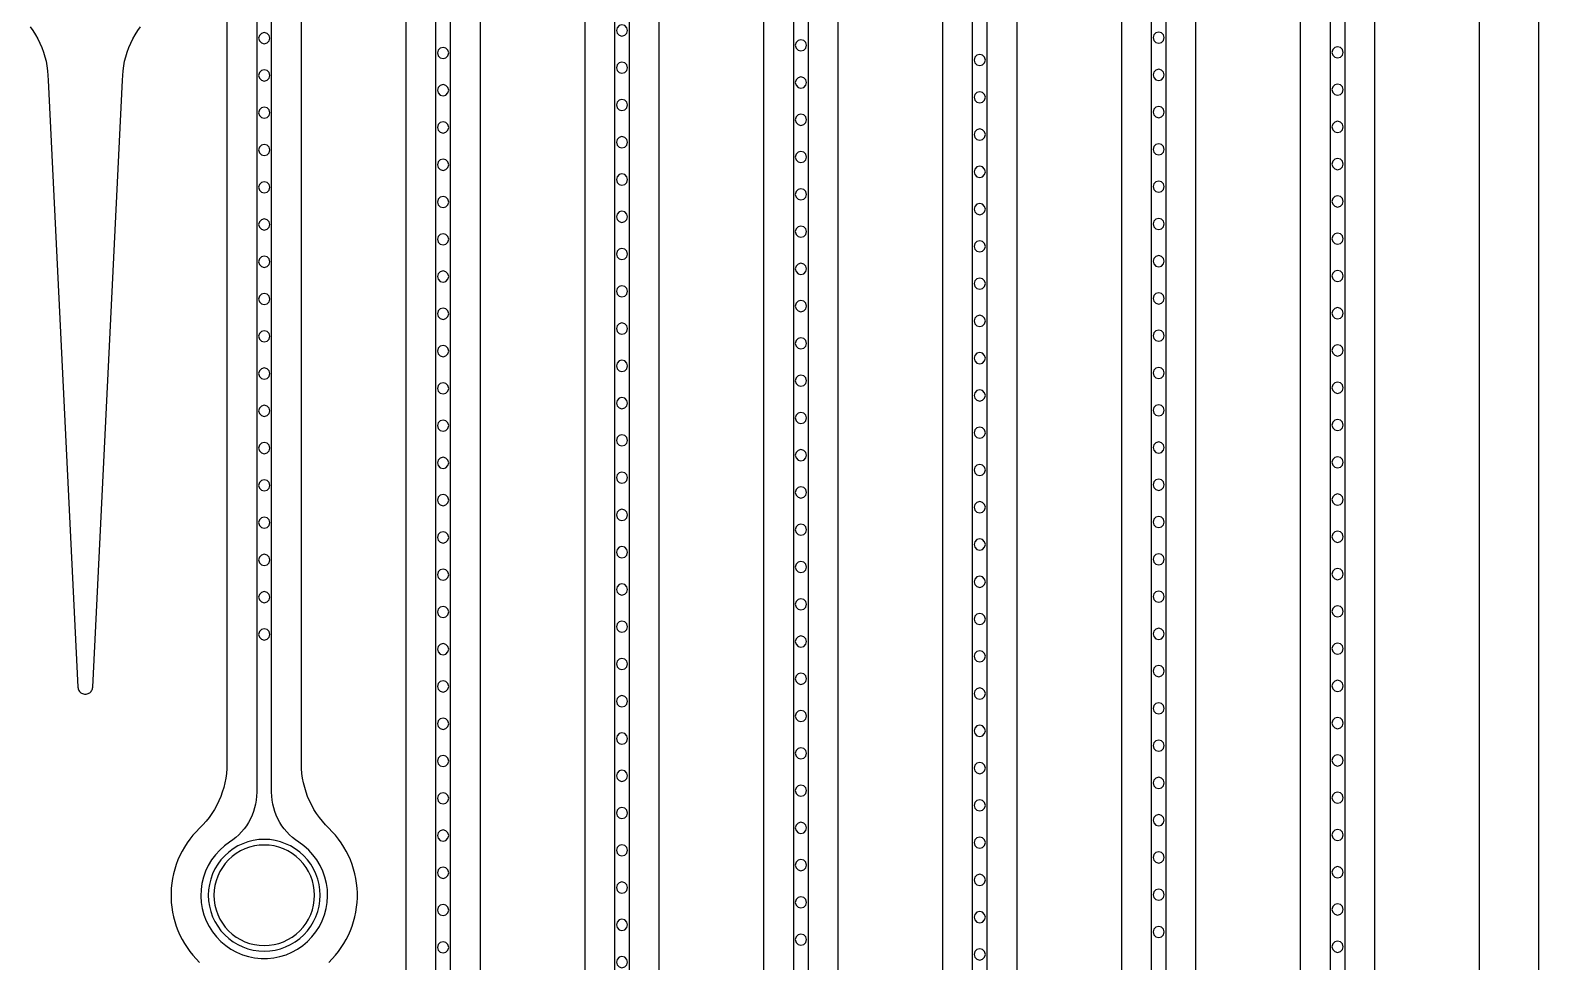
# Model space of a CAD drawing. Header units: metres. Extents: x -1805 to 1655, y -683 to 39617.
# Drawn here: x -204.4 to -2, y 753 to 878 of the extents above; entities that cross this region are included whole.
import ezdxf

# ---------------------------------------------------------------- set-up
doc = ezdxf.new("R2010")
doc.units = ezdxf.units.M
for name, color, linetype in [('Etching', 5, 'CONTINUOUS'), ('IONP', 7, 'CONTINUOUS'), ('Metal', 4, 'CONTINUOUS'), ('pad_etching', 1, 'CONTINUOUS'), ('PEDOT_SIROF', 6, 'CONTINUOUS')]:
    doc.layers.add(name, color=color, linetype=linetype)

msp = doc.modelspace()

# ---------------------------------------------------------------- linework, layer by layer
at = {"layer": 'Etching'}
for points in [[(-178, 9134.24), (-178, 779.55), (-178.02, 778.9), (-178.07, 778.26), (-178.15, 777.63), (-178.27, 776.99), (-178.43, 776.37), (-178.62, 775.75), (-178.83, 775.15), (-179.09, 774.56), (-179.37, 773.98), (-179.68, 773.42), (-180.03, 772.88), (-180.4, 772.35), (-180.8, 771.85), (-181.22, 771.36), (-181.67, 770.91), (-182.13, 770.44), (-182.56, 769.96), (-182.96, 769.45), (-183.34, 768.93), (-183.69, 768.38), (-184.01, 767.82), (-184.3, 767.24), (-184.57, 766.65), (-184.8, 766.04), (-184.99, 765.42), (-185.16, 764.8), (-185.29, 764.16), (-185.4, 763.52), (-185.46, 762.88), (-185.5, 762.23), (-185.5, 761.58), (-185.46, 760.93), (-185.4, 760.29), (-185.29, 759.65), (-185.16, 759.01), (-184.99, 758.39), (-184.8, 757.77), (-184.57, 757.16), (-184.3, 756.57), (-184.01, 755.99), (-183.69, 755.43), (-183.34, 754.88), (-182.96, 754.36), (-182.56, 753.85), (-182.13, 753.37), (-181.67, 752.9)], [(-164.33, 752.9), (-163.87, 753.37), (-163.44, 753.85), (-163.04, 754.36), (-162.66, 754.88), (-162.31, 755.43), (-161.99, 755.99), (-161.7, 756.57), (-161.43, 757.16), (-161.2, 757.77), (-161.01, 758.39), (-160.84, 759.01), (-160.71, 759.65), (-160.6, 760.29), (-160.54, 760.93), (-160.5, 761.58), (-160.5, 762.23), (-160.54, 762.88), (-160.6, 763.52), (-160.71, 764.16), (-160.84, 764.8), (-161.01, 765.42), (-161.2, 766.04), (-161.43, 766.65), (-161.7, 767.24), (-161.99, 767.82), (-162.31, 768.38), (-162.66, 768.93), (-163.04, 769.45), (-163.44, 769.96), (-163.87, 770.44), (-164.33, 770.91), (-164.78, 771.36), (-165.2, 771.85), (-165.6, 772.35), (-165.97, 772.88), (-166.32, 773.42), (-166.63, 773.98), (-166.91, 774.56), (-167.17, 775.15), (-167.38, 775.75), (-167.57, 776.37), (-167.73, 776.99), (-167.85, 777.63), (-167.93, 778.26), (-167.98, 778.9), (-168, 779.55), (-168, 9134.24)], [(-154, 9134.24), (-154, 652.56)], [(-144, 652.56), (-144, 9134.24)], [(-130, 9134.24), (-130, 525.58)], [(-120, 525.58), (-120, 9134.24)], [(-106, 9134.24), (-106, 398.59)], [(-96, 398.59), (-96, 9134.24)], [(-82, 9134.24), (-82, 271.61)], [(-72, 271.61), (-72, 9134.24)], [(-58, 9134.24), (-58, 144.63)], [(-48, 144.63), (-48, 9134.24)], [(-34, 9134.24), (-34, 17.64)], [(-24, 17.64), (-24, 9134.24)], [(-10, 4155.73), (-10, -202.71)], [(-204.4, 878.44), (-204.03, 877.92), (-203.68, 877.37), (-203.37, 876.81), (-203.09, 876.24), (-202.83, 875.64), (-202.62, 875.04), (-202.43, 874.42), (-202.27, 873.8), (-202.15, 873.17), (-202.07, 872.53), (-202.02, 871.89), (-202, 871.25), (-198, 789.84), (-197.98, 789.71), (-197.95, 789.59), (-197.91, 789.47), (-197.85, 789.36), (-197.78, 789.26), (-197.69, 789.16), (-197.59, 789.08), (-197.49, 789.01), (-197.37, 788.96), (-197.25, 788.92), (-197.13, 788.9), (-197, 788.89), (-196.87, 788.9), (-196.75, 788.92), (-196.63, 788.96), (-196.51, 789.01), (-196.41, 789.08), (-196.31, 789.16), (-196.22, 789.26), (-196.15, 789.36), (-196.09, 789.47), (-196.05, 789.59), (-196.02, 789.71), (-196, 789.84), (-192, 871.25), (-191.98, 871.89), (-191.93, 872.53), (-191.85, 873.17), (-191.73, 873.8), (-191.57, 874.42), (-191.38, 875.04), (-191.17, 875.64), (-190.91, 876.24), (-190.63, 876.81), (-190.32, 877.37), (-189.97, 877.92), (-189.6, 878.44)]]:
    msp.add_lwpolyline(points, dxfattribs=at)
at = {"layer": 'IONP'}
for points in [[(-124.25, 877.94), (-124.35, 878.31), (-124.62, 878.59), (-125, 878.69), (-125.38, 878.59), (-125.65, 878.31), (-125.75, 877.94), (-125.65, 877.56), (-125.38, 877.29), (-125, 877.19), (-124.62, 877.29), (-124.35, 877.56), (-124.25, 877.94)], [(-172.25, 876.9), (-172.35, 877.28), (-172.62, 877.55), (-173, 877.65), (-173.38, 877.55), (-173.65, 877.28), (-173.75, 876.9), (-173.65, 876.53), (-173.38, 876.26), (-173, 876.15), (-172.62, 876.26), (-172.35, 876.53), (-172.25, 876.9)], [(-100.25, 875.95), (-100.35, 876.33), (-100.62, 876.6), (-101, 876.7), (-101.38, 876.6), (-101.65, 876.33), (-101.75, 875.95), (-101.65, 875.58), (-101.38, 875.3), (-101, 875.2), (-100.62, 875.3), (-100.35, 875.58), (-100.25, 875.95)], [(-52.25, 876.98), (-52.35, 877.36), (-52.62, 877.63), (-53, 877.73), (-53.38, 877.63), (-53.65, 877.36), (-53.75, 876.98), (-53.65, 876.61), (-53.38, 876.33), (-53, 876.23), (-52.62, 876.33), (-52.35, 876.61), (-52.25, 876.98)], [(-148.25, 874.92), (-148.35, 875.3), (-148.62, 875.57), (-149, 875.67), (-149.38, 875.57), (-149.65, 875.3), (-149.75, 874.92), (-149.65, 874.55), (-149.38, 874.27), (-149, 874.17), (-148.62, 874.27), (-148.35, 874.55), (-148.25, 874.92)], [(-76.25, 873.97), (-76.35, 874.34), (-76.62, 874.62), (-77, 874.72), (-77.38, 874.62), (-77.65, 874.34), (-77.75, 873.97), (-77.65, 873.59), (-77.38, 873.32), (-77, 873.22), (-76.62, 873.32), (-76.35, 873.59), (-76.25, 873.97)], [(-28.25, 875), (-28.35, 875.38), (-28.62, 875.65), (-29, 875.75), (-29.38, 875.65), (-29.65, 875.38), (-29.75, 875), (-29.65, 874.62), (-29.38, 874.35), (-29, 874.25), (-28.62, 874.35), (-28.35, 874.62), (-28.25, 875)], [(-172.25, 871.9), (-172.35, 872.28), (-172.62, 872.55), (-173, 872.65), (-173.38, 872.55), (-173.65, 872.28), (-173.75, 871.9), (-173.65, 871.53), (-173.38, 871.26), (-173, 871.15), (-172.62, 871.26), (-172.35, 871.53), (-172.25, 871.9)], [(-124.25, 872.94), (-124.35, 873.31), (-124.62, 873.59), (-125, 873.69), (-125.38, 873.59), (-125.65, 873.31), (-125.75, 872.94), (-125.65, 872.56), (-125.38, 872.29), (-125, 872.19), (-124.62, 872.29), (-124.35, 872.56), (-124.25, 872.94)], [(-52.25, 871.98), (-52.35, 872.36), (-52.62, 872.63), (-53, 872.73), (-53.38, 872.63), (-53.65, 872.36), (-53.75, 871.98), (-53.65, 871.61), (-53.38, 871.33), (-53, 871.23), (-52.62, 871.33), (-52.35, 871.61), (-52.25, 871.98)], [(-148.25, 869.92), (-148.35, 870.3), (-148.62, 870.57), (-149, 870.67), (-149.38, 870.57), (-149.65, 870.3), (-149.75, 869.92), (-149.65, 869.55), (-149.38, 869.27), (-149, 869.17), (-148.62, 869.27), (-148.35, 869.55), (-148.25, 869.92)], [(-100.25, 870.95), (-100.35, 871.33), (-100.62, 871.6), (-101, 871.7), (-101.38, 871.6), (-101.65, 871.33), (-101.75, 870.95), (-101.65, 870.58), (-101.38, 870.3), (-101, 870.2), (-100.62, 870.3), (-100.35, 870.58), (-100.25, 870.95)], [(-28.25, 870), (-28.35, 870.38), (-28.62, 870.65), (-29, 870.75), (-29.38, 870.65), (-29.65, 870.38), (-29.75, 870), (-29.65, 869.62), (-29.38, 869.35), (-29, 869.25), (-28.62, 869.35), (-28.35, 869.62), (-28.25, 870)], [(-124.25, 867.94), (-124.35, 868.31), (-124.62, 868.59), (-125, 868.69), (-125.38, 868.59), (-125.65, 868.31), (-125.75, 867.94), (-125.65, 867.56), (-125.38, 867.29), (-125, 867.19), (-124.62, 867.29), (-124.35, 867.56), (-124.25, 867.94)], [(-76.25, 868.97), (-76.35, 869.34), (-76.62, 869.62), (-77, 869.72), (-77.38, 869.62), (-77.65, 869.34), (-77.75, 868.97), (-77.65, 868.59), (-77.38, 868.32), (-77, 868.22), (-76.62, 868.32), (-76.35, 868.59), (-76.25, 868.97)], [(-172.25, 866.9), (-172.35, 867.28), (-172.62, 867.55), (-173, 867.65), (-173.38, 867.55), (-173.65, 867.28), (-173.75, 866.9), (-173.65, 866.53), (-173.38, 866.26), (-173, 866.15), (-172.62, 866.26), (-172.35, 866.53), (-172.25, 866.9)], [(-100.25, 865.95), (-100.35, 866.33), (-100.62, 866.6), (-101, 866.7), (-101.38, 866.6), (-101.65, 866.33), (-101.75, 865.95), (-101.65, 865.58), (-101.38, 865.3), (-101, 865.2), (-100.62, 865.3), (-100.35, 865.58), (-100.25, 865.95)], [(-52.25, 866.98), (-52.35, 867.36), (-52.62, 867.63), (-53, 867.73), (-53.38, 867.63), (-53.65, 867.36), (-53.75, 866.98), (-53.65, 866.61), (-53.38, 866.33), (-53, 866.23), (-52.62, 866.33), (-52.35, 866.61), (-52.25, 866.98)], [(-148.25, 864.92), (-148.35, 865.3), (-148.62, 865.57), (-149, 865.67), (-149.38, 865.57), (-149.65, 865.3), (-149.75, 864.92), (-149.65, 864.55), (-149.38, 864.27), (-149, 864.17), (-148.62, 864.27), (-148.35, 864.55), (-148.25, 864.92)], [(-76.25, 863.97), (-76.35, 864.34), (-76.62, 864.62), (-77, 864.72), (-77.38, 864.62), (-77.65, 864.34), (-77.75, 863.97), (-77.65, 863.59), (-77.38, 863.32), (-77, 863.22), (-76.62, 863.32), (-76.35, 863.59), (-76.25, 863.97)], [(-28.25, 865), (-28.35, 865.38), (-28.62, 865.65), (-29, 865.75), (-29.38, 865.65), (-29.65, 865.38), (-29.75, 865), (-29.65, 864.62), (-29.38, 864.35), (-29, 864.25), (-28.62, 864.35), (-28.35, 864.62), (-28.25, 865)], [(-172.25, 861.9), (-172.35, 862.28), (-172.62, 862.55), (-173, 862.65), (-173.38, 862.55), (-173.65, 862.28), (-173.75, 861.9), (-173.65, 861.53), (-173.38, 861.26), (-173, 861.15), (-172.62, 861.26), (-172.35, 861.53), (-172.25, 861.9)], [(-124.25, 862.94), (-124.35, 863.31), (-124.62, 863.59), (-125, 863.69), (-125.38, 863.59), (-125.65, 863.31), (-125.75, 862.94), (-125.65, 862.56), (-125.38, 862.29), (-125, 862.19), (-124.62, 862.29), (-124.35, 862.56), (-124.25, 862.94)], [(-52.25, 861.98), (-52.35, 862.36), (-52.62, 862.63), (-53, 862.73), (-53.38, 862.63), (-53.65, 862.36), (-53.75, 861.98), (-53.65, 861.61), (-53.38, 861.33), (-53, 861.23), (-52.62, 861.33), (-52.35, 861.61), (-52.25, 861.98)], [(-148.25, 859.92), (-148.35, 860.3), (-148.62, 860.57), (-149, 860.67), (-149.38, 860.57), (-149.65, 860.3), (-149.75, 859.92), (-149.65, 859.55), (-149.38, 859.27), (-149, 859.17), (-148.62, 859.27), (-148.35, 859.55), (-148.25, 859.92)], [(-100.25, 860.95), (-100.35, 861.33), (-100.62, 861.6), (-101, 861.7), (-101.38, 861.6), (-101.65, 861.33), (-101.75, 860.95), (-101.65, 860.58), (-101.38, 860.3), (-101, 860.2), (-100.62, 860.3), (-100.35, 860.58), (-100.25, 860.95)], [(-28.25, 860), (-28.35, 860.38), (-28.62, 860.65), (-29, 860.75), (-29.38, 860.65), (-29.65, 860.38), (-29.75, 860), (-29.65, 859.62), (-29.38, 859.35), (-29, 859.25), (-28.62, 859.35), (-28.35, 859.62), (-28.25, 860)], [(-124.25, 857.94), (-124.35, 858.31), (-124.62, 858.59), (-125, 858.69), (-125.38, 858.59), (-125.65, 858.31), (-125.75, 857.94), (-125.65, 857.56), (-125.38, 857.29), (-125, 857.19), (-124.62, 857.29), (-124.35, 857.56), (-124.25, 857.94)], [(-76.25, 858.97), (-76.35, 859.34), (-76.62, 859.62), (-77, 859.72), (-77.38, 859.62), (-77.65, 859.34), (-77.75, 858.97), (-77.65, 858.59), (-77.38, 858.32), (-77, 858.22), (-76.62, 858.32), (-76.35, 858.59), (-76.25, 858.97)], [(-172.25, 856.9), (-172.35, 857.28), (-172.62, 857.55), (-173, 857.65), (-173.38, 857.55), (-173.65, 857.28), (-173.75, 856.9), (-173.65, 856.53), (-173.38, 856.26), (-173, 856.15), (-172.62, 856.26), (-172.35, 856.53), (-172.25, 856.9)], [(-100.25, 855.95), (-100.35, 856.33), (-100.62, 856.6), (-101, 856.7), (-101.38, 856.6), (-101.65, 856.33), (-101.75, 855.95), (-101.65, 855.58), (-101.38, 855.3), (-101, 855.2), (-100.62, 855.3), (-100.35, 855.58), (-100.25, 855.95)], [(-52.25, 856.98), (-52.35, 857.36), (-52.62, 857.63), (-53, 857.73), (-53.38, 857.63), (-53.65, 857.36), (-53.75, 856.98), (-53.65, 856.61), (-53.38, 856.33), (-53, 856.23), (-52.62, 856.33), (-52.35, 856.61), (-52.25, 856.98)], [(-148.25, 854.92), (-148.35, 855.3), (-148.62, 855.57), (-149, 855.67), (-149.38, 855.57), (-149.65, 855.3), (-149.75, 854.92), (-149.65, 854.55), (-149.38, 854.27), (-149, 854.17), (-148.62, 854.27), (-148.35, 854.55), (-148.25, 854.92)], [(-76.25, 853.97), (-76.35, 854.34), (-76.62, 854.62), (-77, 854.72), (-77.38, 854.62), (-77.65, 854.34), (-77.75, 853.97), (-77.65, 853.59), (-77.38, 853.32), (-77, 853.22), (-76.62, 853.32), (-76.35, 853.59), (-76.25, 853.97)], [(-28.25, 855), (-28.35, 855.38), (-28.62, 855.65), (-29, 855.75), (-29.38, 855.65), (-29.65, 855.38), (-29.75, 855), (-29.65, 854.62), (-29.38, 854.35), (-29, 854.25), (-28.62, 854.35), (-28.35, 854.62), (-28.25, 855)], [(-172.25, 851.9), (-172.35, 852.28), (-172.62, 852.55), (-173, 852.65), (-173.38, 852.55), (-173.65, 852.28), (-173.75, 851.9), (-173.65, 851.53), (-173.38, 851.26), (-173, 851.15), (-172.62, 851.26), (-172.35, 851.53), (-172.25, 851.9)], [(-124.25, 852.94), (-124.35, 853.31), (-124.62, 853.59), (-125, 853.69), (-125.38, 853.59), (-125.65, 853.31), (-125.75, 852.94), (-125.65, 852.56), (-125.38, 852.29), (-125, 852.19), (-124.62, 852.29), (-124.35, 852.56), (-124.25, 852.94)], [(-52.25, 851.98), (-52.35, 852.36), (-52.62, 852.63), (-53, 852.73), (-53.38, 852.63), (-53.65, 852.36), (-53.75, 851.98), (-53.65, 851.61), (-53.38, 851.33), (-53, 851.23), (-52.62, 851.33), (-52.35, 851.61), (-52.25, 851.98)], [(-148.25, 849.92), (-148.35, 850.3), (-148.62, 850.57), (-149, 850.67), (-149.38, 850.57), (-149.65, 850.3), (-149.75, 849.92), (-149.65, 849.55), (-149.38, 849.27), (-149, 849.17), (-148.62, 849.27), (-148.35, 849.55), (-148.25, 849.92)], [(-100.25, 850.95), (-100.35, 851.33), (-100.62, 851.6), (-101, 851.7), (-101.38, 851.6), (-101.65, 851.33), (-101.75, 850.95), (-101.65, 850.58), (-101.38, 850.3), (-101, 850.2), (-100.62, 850.3), (-100.35, 850.58), (-100.25, 850.95)], [(-28.25, 850), (-28.35, 850.38), (-28.62, 850.65), (-29, 850.75), (-29.38, 850.65), (-29.65, 850.38), (-29.75, 850), (-29.65, 849.62), (-29.38, 849.35), (-29, 849.25), (-28.62, 849.35), (-28.35, 849.62), (-28.25, 850)], [(-124.25, 847.94), (-124.35, 848.31), (-124.62, 848.59), (-125, 848.69), (-125.38, 848.59), (-125.65, 848.31), (-125.75, 847.94), (-125.65, 847.56), (-125.38, 847.29), (-125, 847.19), (-124.62, 847.29), (-124.35, 847.56), (-124.25, 847.94)], [(-76.25, 848.97), (-76.35, 849.34), (-76.62, 849.62), (-77, 849.72), (-77.38, 849.62), (-77.65, 849.34), (-77.75, 848.97), (-77.65, 848.59), (-77.38, 848.32), (-77, 848.22), (-76.62, 848.32), (-76.35, 848.59), (-76.25, 848.97)], [(-172.25, 846.9), (-172.35, 847.28), (-172.62, 847.55), (-173, 847.65), (-173.38, 847.55), (-173.65, 847.28), (-173.75, 846.9), (-173.65, 846.53), (-173.38, 846.26), (-173, 846.15), (-172.62, 846.26), (-172.35, 846.53), (-172.25, 846.9)], [(-100.25, 845.95), (-100.35, 846.33), (-100.62, 846.6), (-101, 846.7), (-101.38, 846.6), (-101.65, 846.33), (-101.75, 845.95), (-101.65, 845.58), (-101.38, 845.3), (-101, 845.2), (-100.62, 845.3), (-100.35, 845.58), (-100.25, 845.95)], [(-52.25, 846.98), (-52.35, 847.36), (-52.62, 847.63), (-53, 847.73), (-53.38, 847.63), (-53.65, 847.36), (-53.75, 846.98), (-53.65, 846.61), (-53.38, 846.33), (-53, 846.23), (-52.62, 846.33), (-52.35, 846.61), (-52.25, 846.98)], [(-148.25, 844.92), (-148.35, 845.3), (-148.62, 845.57), (-149, 845.67), (-149.38, 845.57), (-149.65, 845.3), (-149.75, 844.92), (-149.65, 844.55), (-149.38, 844.27), (-149, 844.17), (-148.62, 844.27), (-148.35, 844.55), (-148.25, 844.92)], [(-76.25, 843.97), (-76.35, 844.34), (-76.62, 844.62), (-77, 844.72), (-77.38, 844.62), (-77.65, 844.34), (-77.75, 843.97), (-77.65, 843.59), (-77.38, 843.32), (-77, 843.22), (-76.62, 843.32), (-76.35, 843.59), (-76.25, 843.97)], [(-28.25, 845), (-28.35, 845.38), (-28.62, 845.65), (-29, 845.75), (-29.38, 845.65), (-29.65, 845.38), (-29.75, 845), (-29.65, 844.62), (-29.38, 844.35), (-29, 844.25), (-28.62, 844.35), (-28.35, 844.62), (-28.25, 845)], [(-172.25, 841.9), (-172.35, 842.28), (-172.62, 842.55), (-173, 842.65), (-173.38, 842.55), (-173.65, 842.28), (-173.75, 841.9), (-173.65, 841.53), (-173.38, 841.26), (-173, 841.15), (-172.62, 841.26), (-172.35, 841.53), (-172.25, 841.9)], [(-124.25, 842.94), (-124.35, 843.31), (-124.62, 843.59), (-125, 843.69), (-125.38, 843.59), (-125.65, 843.31), (-125.75, 842.94), (-125.65, 842.56), (-125.38, 842.29), (-125, 842.19), (-124.62, 842.29), (-124.35, 842.56), (-124.25, 842.94)], [(-52.25, 841.98), (-52.35, 842.36), (-52.62, 842.63), (-53, 842.73), (-53.38, 842.63), (-53.65, 842.36), (-53.75, 841.98), (-53.65, 841.61), (-53.38, 841.33), (-53, 841.23), (-52.62, 841.33), (-52.35, 841.61), (-52.25, 841.98)], [(-148.25, 839.92), (-148.35, 840.3), (-148.62, 840.57), (-149, 840.67), (-149.38, 840.57), (-149.65, 840.3), (-149.75, 839.92), (-149.65, 839.55), (-149.38, 839.27), (-149, 839.17), (-148.62, 839.27), (-148.35, 839.55), (-148.25, 839.92)], [(-100.25, 840.95), (-100.35, 841.33), (-100.62, 841.6), (-101, 841.7), (-101.38, 841.6), (-101.65, 841.33), (-101.75, 840.95), (-101.65, 840.58), (-101.38, 840.3), (-101, 840.2), (-100.62, 840.3), (-100.35, 840.58), (-100.25, 840.95)], [(-28.25, 840), (-28.35, 840.38), (-28.62, 840.65), (-29, 840.75), (-29.38, 840.65), (-29.65, 840.38), (-29.75, 840), (-29.65, 839.62), (-29.38, 839.35), (-29, 839.25), (-28.62, 839.35), (-28.35, 839.62), (-28.25, 840)], [(-124.25, 837.94), (-124.35, 838.31), (-124.62, 838.59), (-125, 838.69), (-125.38, 838.59), (-125.65, 838.31), (-125.75, 837.94), (-125.65, 837.56), (-125.38, 837.29), (-125, 837.19), (-124.62, 837.29), (-124.35, 837.56), (-124.25, 837.94)], [(-76.25, 838.97), (-76.35, 839.34), (-76.62, 839.62), (-77, 839.72), (-77.38, 839.62), (-77.65, 839.34), (-77.75, 838.97), (-77.65, 838.59), (-77.38, 838.32), (-77, 838.22), (-76.62, 838.32), (-76.35, 838.59), (-76.25, 838.97)], [(-172.25, 836.9), (-172.35, 837.28), (-172.62, 837.55), (-173, 837.65), (-173.38, 837.55), (-173.65, 837.28), (-173.75, 836.9), (-173.65, 836.53), (-173.38, 836.26), (-173, 836.15), (-172.62, 836.26), (-172.35, 836.53), (-172.25, 836.9)], [(-100.25, 835.95), (-100.35, 836.33), (-100.62, 836.6), (-101, 836.7), (-101.38, 836.6), (-101.65, 836.33), (-101.75, 835.95), (-101.65, 835.58), (-101.38, 835.3), (-101, 835.2), (-100.62, 835.3), (-100.35, 835.58), (-100.25, 835.95)], [(-52.25, 836.98), (-52.35, 837.36), (-52.62, 837.63), (-53, 837.73), (-53.38, 837.63), (-53.65, 837.36), (-53.75, 836.98), (-53.65, 836.61), (-53.38, 836.33), (-53, 836.23), (-52.62, 836.33), (-52.35, 836.61), (-52.25, 836.98)], [(-148.25, 834.92), (-148.35, 835.3), (-148.62, 835.57), (-149, 835.67), (-149.38, 835.57), (-149.65, 835.3), (-149.75, 834.92), (-149.65, 834.55), (-149.38, 834.27), (-149, 834.17), (-148.62, 834.27), (-148.35, 834.55), (-148.25, 834.92)], [(-76.25, 833.97), (-76.35, 834.34), (-76.62, 834.62), (-77, 834.72), (-77.38, 834.62), (-77.65, 834.34), (-77.75, 833.97), (-77.65, 833.59), (-77.38, 833.32), (-77, 833.22), (-76.62, 833.32), (-76.35, 833.59), (-76.25, 833.97)], [(-28.25, 835), (-28.35, 835.38), (-28.62, 835.65), (-29, 835.75), (-29.38, 835.65), (-29.65, 835.38), (-29.75, 835), (-29.65, 834.62), (-29.38, 834.35), (-29, 834.25), (-28.62, 834.35), (-28.35, 834.62), (-28.25, 835)], [(-172.25, 831.9), (-172.35, 832.28), (-172.62, 832.55), (-173, 832.65), (-173.38, 832.55), (-173.65, 832.28), (-173.75, 831.9), (-173.65, 831.53), (-173.38, 831.26), (-173, 831.15), (-172.62, 831.26), (-172.35, 831.53), (-172.25, 831.9)], [(-124.25, 832.94), (-124.35, 833.31), (-124.62, 833.59), (-125, 833.69), (-125.38, 833.59), (-125.65, 833.31), (-125.75, 832.94), (-125.65, 832.56), (-125.38, 832.29), (-125, 832.19), (-124.62, 832.29), (-124.35, 832.56), (-124.25, 832.94)], [(-52.25, 831.98), (-52.35, 832.36), (-52.62, 832.63), (-53, 832.73), (-53.38, 832.63), (-53.65, 832.36), (-53.75, 831.98), (-53.65, 831.61), (-53.38, 831.33), (-53, 831.23), (-52.62, 831.33), (-52.35, 831.61), (-52.25, 831.98)], [(-148.25, 829.92), (-148.35, 830.3), (-148.62, 830.57), (-149, 830.67), (-149.38, 830.57), (-149.65, 830.3), (-149.75, 829.92), (-149.65, 829.55), (-149.38, 829.27), (-149, 829.17), (-148.62, 829.27), (-148.35, 829.55), (-148.25, 829.92)], [(-100.25, 830.95), (-100.35, 831.33), (-100.62, 831.6), (-101, 831.7), (-101.38, 831.6), (-101.65, 831.33), (-101.75, 830.95), (-101.65, 830.58), (-101.38, 830.3), (-101, 830.2), (-100.62, 830.3), (-100.35, 830.58), (-100.25, 830.95)], [(-28.25, 830), (-28.35, 830.38), (-28.62, 830.65), (-29, 830.75), (-29.38, 830.65), (-29.65, 830.38), (-29.75, 830), (-29.65, 829.62), (-29.38, 829.35), (-29, 829.25), (-28.62, 829.35), (-28.35, 829.62), (-28.25, 830)], [(-124.25, 827.94), (-124.35, 828.31), (-124.62, 828.59), (-125, 828.69), (-125.38, 828.59), (-125.65, 828.31), (-125.75, 827.94), (-125.65, 827.56), (-125.38, 827.29), (-125, 827.19), (-124.62, 827.29), (-124.35, 827.56), (-124.25, 827.94)], [(-76.25, 828.97), (-76.35, 829.34), (-76.62, 829.62), (-77, 829.72), (-77.38, 829.62), (-77.65, 829.34), (-77.75, 828.97), (-77.65, 828.59), (-77.38, 828.32), (-77, 828.22), (-76.62, 828.32), (-76.35, 828.59), (-76.25, 828.97)], [(-172.25, 826.9), (-172.35, 827.28), (-172.62, 827.55), (-173, 827.65), (-173.38, 827.55), (-173.65, 827.28), (-173.75, 826.9), (-173.65, 826.53), (-173.38, 826.26), (-173, 826.15), (-172.62, 826.26), (-172.35, 826.53), (-172.25, 826.9)], [(-100.25, 825.95), (-100.35, 826.33), (-100.62, 826.6), (-101, 826.7), (-101.38, 826.6), (-101.65, 826.33), (-101.75, 825.95), (-101.65, 825.58), (-101.38, 825.3), (-101, 825.2), (-100.62, 825.3), (-100.35, 825.58), (-100.25, 825.95)], [(-52.25, 826.98), (-52.35, 827.36), (-52.62, 827.63), (-53, 827.73), (-53.38, 827.63), (-53.65, 827.36), (-53.75, 826.98), (-53.65, 826.61), (-53.38, 826.33), (-53, 826.23), (-52.62, 826.33), (-52.35, 826.61), (-52.25, 826.98)], [(-148.25, 824.92), (-148.35, 825.3), (-148.62, 825.57), (-149, 825.67), (-149.38, 825.57), (-149.65, 825.3), (-149.75, 824.92), (-149.65, 824.55), (-149.38, 824.27), (-149, 824.17), (-148.62, 824.27), (-148.35, 824.55), (-148.25, 824.92)], [(-76.25, 823.97), (-76.35, 824.34), (-76.62, 824.62), (-77, 824.72), (-77.38, 824.62), (-77.65, 824.34), (-77.75, 823.97), (-77.65, 823.59), (-77.38, 823.32), (-77, 823.22), (-76.62, 823.32), (-76.35, 823.59), (-76.25, 823.97)], [(-28.25, 825), (-28.35, 825.38), (-28.62, 825.65), (-29, 825.75), (-29.38, 825.65), (-29.65, 825.38), (-29.75, 825), (-29.65, 824.62), (-29.38, 824.35), (-29, 824.25), (-28.62, 824.35), (-28.35, 824.62), (-28.25, 825)], [(-172.25, 821.9), (-172.35, 822.28), (-172.62, 822.55), (-173, 822.65), (-173.38, 822.55), (-173.65, 822.28), (-173.75, 821.9), (-173.65, 821.53), (-173.38, 821.26), (-173, 821.15), (-172.62, 821.26), (-172.35, 821.53), (-172.25, 821.9)], [(-124.25, 822.94), (-124.35, 823.31), (-124.62, 823.59), (-125, 823.69), (-125.38, 823.59), (-125.65, 823.31), (-125.75, 822.94), (-125.65, 822.56), (-125.38, 822.29), (-125, 822.19), (-124.62, 822.29), (-124.35, 822.56), (-124.25, 822.94)], [(-52.25, 821.98), (-52.35, 822.36), (-52.62, 822.63), (-53, 822.73), (-53.38, 822.63), (-53.65, 822.36), (-53.75, 821.98), (-53.65, 821.61), (-53.38, 821.33), (-53, 821.23), (-52.62, 821.33), (-52.35, 821.61), (-52.25, 821.98)], [(-148.25, 819.92), (-148.35, 820.3), (-148.62, 820.57), (-149, 820.67), (-149.38, 820.57), (-149.65, 820.3), (-149.75, 819.92), (-149.65, 819.55), (-149.38, 819.27), (-149, 819.17), (-148.62, 819.27), (-148.35, 819.55), (-148.25, 819.92)], [(-100.25, 820.95), (-100.35, 821.33), (-100.62, 821.6), (-101, 821.7), (-101.38, 821.6), (-101.65, 821.33), (-101.75, 820.95), (-101.65, 820.58), (-101.38, 820.3), (-101, 820.2), (-100.62, 820.3), (-100.35, 820.58), (-100.25, 820.95)], [(-76.25, 818.97), (-76.35, 819.34), (-76.62, 819.62), (-77, 819.72), (-77.38, 819.62), (-77.65, 819.34), (-77.75, 818.97), (-77.65, 818.59), (-77.38, 818.32), (-77, 818.22), (-76.62, 818.32), (-76.35, 818.59), (-76.25, 818.97)], [(-28.25, 820), (-28.35, 820.38), (-28.62, 820.65), (-29, 820.75), (-29.38, 820.65), (-29.65, 820.38), (-29.75, 820), (-29.65, 819.62), (-29.38, 819.35), (-29, 819.25), (-28.62, 819.35), (-28.35, 819.62), (-28.25, 820)], [(-124.25, 817.94), (-124.35, 818.31), (-124.62, 818.59), (-125, 818.69), (-125.38, 818.59), (-125.65, 818.31), (-125.75, 817.94), (-125.65, 817.56), (-125.38, 817.29), (-125, 817.19), (-124.62, 817.29), (-124.35, 817.56), (-124.25, 817.94)], [(-52.25, 816.98), (-52.35, 817.36), (-52.62, 817.63), (-53, 817.73), (-53.38, 817.63), (-53.65, 817.36), (-53.75, 816.98), (-53.65, 816.61), (-53.38, 816.33), (-53, 816.23), (-52.62, 816.33), (-52.35, 816.61), (-52.25, 816.98)], [(-172.25, 816.9), (-172.35, 817.28), (-172.62, 817.55), (-173, 817.65), (-173.38, 817.55), (-173.65, 817.28), (-173.75, 816.9), (-173.65, 816.53), (-173.38, 816.26), (-173, 816.15), (-172.62, 816.26), (-172.35, 816.53), (-172.25, 816.9)], [(-148.25, 814.92), (-148.35, 815.3), (-148.62, 815.57), (-149, 815.67), (-149.38, 815.57), (-149.65, 815.3), (-149.75, 814.92), (-149.65, 814.55), (-149.38, 814.27), (-149, 814.17), (-148.62, 814.27), (-148.35, 814.55), (-148.25, 814.92)], [(-100.25, 815.95), (-100.35, 816.33), (-100.62, 816.6), (-101, 816.7), (-101.38, 816.6), (-101.65, 816.33), (-101.75, 815.95), (-101.65, 815.58), (-101.38, 815.3), (-101, 815.2), (-100.62, 815.3), (-100.35, 815.58), (-100.25, 815.95)], [(-28.25, 815), (-28.35, 815.38), (-28.62, 815.65), (-29, 815.75), (-29.38, 815.65), (-29.65, 815.38), (-29.75, 815), (-29.65, 814.62), (-29.38, 814.35), (-29, 814.25), (-28.62, 814.35), (-28.35, 814.62), (-28.25, 815)], [(-124.25, 812.94), (-124.35, 813.31), (-124.62, 813.59), (-125, 813.69), (-125.38, 813.59), (-125.65, 813.31), (-125.75, 812.94), (-125.65, 812.56), (-125.38, 812.29), (-125, 812.19), (-124.62, 812.29), (-124.35, 812.56), (-124.25, 812.94)], [(-76.25, 813.97), (-76.35, 814.34), (-76.62, 814.62), (-77, 814.72), (-77.38, 814.62), (-77.65, 814.34), (-77.75, 813.97), (-77.65, 813.59), (-77.38, 813.32), (-77, 813.22), (-76.62, 813.32), (-76.35, 813.59), (-76.25, 813.97)], [(-172.25, 811.9), (-172.35, 812.28), (-172.62, 812.55), (-173, 812.65), (-173.38, 812.55), (-173.65, 812.28), (-173.75, 811.9), (-173.65, 811.53), (-173.38, 811.26), (-173, 811.15), (-172.62, 811.26), (-172.35, 811.53), (-172.25, 811.9)], [(-100.25, 810.95), (-100.35, 811.33), (-100.62, 811.6), (-101, 811.7), (-101.38, 811.6), (-101.65, 811.33), (-101.75, 810.95), (-101.65, 810.58), (-101.38, 810.3), (-101, 810.2), (-100.62, 810.3), (-100.35, 810.58), (-100.25, 810.95)], [(-52.25, 811.98), (-52.35, 812.36), (-52.62, 812.63), (-53, 812.73), (-53.38, 812.63), (-53.65, 812.36), (-53.75, 811.98), (-53.65, 811.61), (-53.38, 811.33), (-53, 811.23), (-52.62, 811.33), (-52.35, 811.61), (-52.25, 811.98)], [(-148.25, 809.92), (-148.35, 810.3), (-148.62, 810.57), (-149, 810.67), (-149.38, 810.57), (-149.65, 810.3), (-149.75, 809.92), (-149.65, 809.55), (-149.38, 809.27), (-149, 809.17), (-148.62, 809.27), (-148.35, 809.55), (-148.25, 809.92)], [(-76.25, 808.97), (-76.35, 809.34), (-76.62, 809.62), (-77, 809.72), (-77.38, 809.62), (-77.65, 809.34), (-77.75, 808.97), (-77.65, 808.59), (-77.38, 808.32), (-77, 808.22), (-76.62, 808.32), (-76.35, 808.59), (-76.25, 808.97)], [(-28.25, 810), (-28.35, 810.38), (-28.62, 810.65), (-29, 810.75), (-29.38, 810.65), (-29.65, 810.38), (-29.75, 810), (-29.65, 809.62), (-29.38, 809.35), (-29, 809.25), (-28.62, 809.35), (-28.35, 809.62), (-28.25, 810)], [(-172.25, 806.9), (-172.35, 807.28), (-172.62, 807.55), (-173, 807.65), (-173.38, 807.55), (-173.65, 807.28), (-173.75, 806.9), (-173.65, 806.53), (-173.38, 806.26), (-173, 806.15), (-172.62, 806.26), (-172.35, 806.53), (-172.25, 806.9)], [(-124.25, 807.94), (-124.35, 808.31), (-124.62, 808.59), (-125, 808.69), (-125.38, 808.59), (-125.65, 808.31), (-125.75, 807.94), (-125.65, 807.56), (-125.38, 807.29), (-125, 807.19), (-124.62, 807.29), (-124.35, 807.56), (-124.25, 807.94)], [(-52.25, 806.98), (-52.35, 807.36), (-52.62, 807.63), (-53, 807.73), (-53.38, 807.63), (-53.65, 807.36), (-53.75, 806.98), (-53.65, 806.61), (-53.38, 806.33), (-53, 806.23), (-52.62, 806.33), (-52.35, 806.61), (-52.25, 806.98)], [(-148.25, 804.92), (-148.35, 805.3), (-148.62, 805.57), (-149, 805.67), (-149.38, 805.57), (-149.65, 805.3), (-149.75, 804.92), (-149.65, 804.55), (-149.38, 804.27), (-149, 804.17), (-148.62, 804.27), (-148.35, 804.55), (-148.25, 804.92)], [(-100.25, 805.95), (-100.35, 806.33), (-100.62, 806.6), (-101, 806.7), (-101.38, 806.6), (-101.65, 806.33), (-101.75, 805.95), (-101.65, 805.58), (-101.38, 805.3), (-101, 805.2), (-100.62, 805.3), (-100.35, 805.58), (-100.25, 805.95)], [(-28.25, 805), (-28.35, 805.38), (-28.62, 805.65), (-29, 805.75), (-29.38, 805.65), (-29.65, 805.38), (-29.75, 805), (-29.65, 804.62), (-29.38, 804.35), (-29, 804.25), (-28.62, 804.35), (-28.35, 804.62), (-28.25, 805)], [(-124.25, 802.94), (-124.35, 803.31), (-124.62, 803.59), (-125, 803.69), (-125.38, 803.59), (-125.65, 803.31), (-125.75, 802.94), (-125.65, 802.56), (-125.38, 802.29), (-125, 802.19), (-124.62, 802.29), (-124.35, 802.56), (-124.25, 802.94)], [(-76.25, 803.97), (-76.35, 804.34), (-76.62, 804.62), (-77, 804.72), (-77.38, 804.62), (-77.65, 804.34), (-77.75, 803.97), (-77.65, 803.59), (-77.38, 803.32), (-77, 803.22), (-76.62, 803.32), (-76.35, 803.59), (-76.25, 803.97)], [(-172.25, 801.9), (-172.35, 802.28), (-172.62, 802.55), (-173, 802.65), (-173.38, 802.55), (-173.65, 802.28), (-173.75, 801.9), (-173.65, 801.53), (-173.38, 801.26), (-173, 801.15), (-172.62, 801.26), (-172.35, 801.53), (-172.25, 801.9)], [(-100.25, 800.95), (-100.35, 801.33), (-100.62, 801.6), (-101, 801.7), (-101.38, 801.6), (-101.65, 801.33), (-101.75, 800.95), (-101.65, 800.58), (-101.38, 800.3), (-101, 800.2), (-100.62, 800.3), (-100.35, 800.58), (-100.25, 800.95)], [(-52.25, 801.98), (-52.35, 802.36), (-52.62, 802.63), (-53, 802.73), (-53.38, 802.63), (-53.65, 802.36), (-53.75, 801.98), (-53.65, 801.61), (-53.38, 801.33), (-53, 801.23), (-52.62, 801.33), (-52.35, 801.61), (-52.25, 801.98)], [(-148.25, 799.92), (-148.35, 800.3), (-148.62, 800.57), (-149, 800.67), (-149.38, 800.57), (-149.65, 800.3), (-149.75, 799.92), (-149.65, 799.55), (-149.38, 799.27), (-149, 799.17), (-148.62, 799.27), (-148.35, 799.55), (-148.25, 799.92)], [(-76.25, 798.97), (-76.35, 799.34), (-76.62, 799.62), (-77, 799.72), (-77.38, 799.62), (-77.65, 799.34), (-77.75, 798.97), (-77.65, 798.59), (-77.38, 798.32), (-77, 798.22), (-76.62, 798.32), (-76.35, 798.59), (-76.25, 798.97)], [(-28.25, 800), (-28.35, 800.38), (-28.62, 800.65), (-29, 800.75), (-29.38, 800.65), (-29.65, 800.38), (-29.75, 800), (-29.65, 799.62), (-29.38, 799.35), (-29, 799.25), (-28.62, 799.35), (-28.35, 799.62), (-28.25, 800)], [(-172.25, 796.9), (-172.35, 797.28), (-172.62, 797.55), (-173, 797.65), (-173.38, 797.55), (-173.65, 797.28), (-173.75, 796.9), (-173.65, 796.53), (-173.38, 796.26), (-173, 796.15), (-172.62, 796.26), (-172.35, 796.53), (-172.25, 796.9)], [(-124.25, 797.94), (-124.35, 798.31), (-124.62, 798.59), (-125, 798.69), (-125.38, 798.59), (-125.65, 798.31), (-125.75, 797.94), (-125.65, 797.56), (-125.38, 797.29), (-125, 797.19), (-124.62, 797.29), (-124.35, 797.56), (-124.25, 797.94)], [(-52.25, 796.98), (-52.35, 797.36), (-52.62, 797.63), (-53, 797.73), (-53.38, 797.63), (-53.65, 797.36), (-53.75, 796.98), (-53.65, 796.61), (-53.38, 796.33), (-53, 796.23), (-52.62, 796.33), (-52.35, 796.61), (-52.25, 796.98)], [(-148.25, 794.92), (-148.35, 795.3), (-148.62, 795.57), (-149, 795.67), (-149.38, 795.57), (-149.65, 795.3), (-149.75, 794.92), (-149.65, 794.55), (-149.38, 794.27), (-149, 794.17), (-148.62, 794.27), (-148.35, 794.55), (-148.25, 794.92)], [(-100.25, 795.95), (-100.35, 796.33), (-100.62, 796.6), (-101, 796.7), (-101.38, 796.6), (-101.65, 796.33), (-101.75, 795.95), (-101.65, 795.58), (-101.38, 795.3), (-101, 795.2), (-100.62, 795.3), (-100.35, 795.58), (-100.25, 795.95)], [(-28.25, 795), (-28.35, 795.38), (-28.62, 795.65), (-29, 795.75), (-29.38, 795.65), (-29.65, 795.38), (-29.75, 795), (-29.65, 794.62), (-29.38, 794.35), (-29, 794.25), (-28.62, 794.35), (-28.35, 794.62), (-28.25, 795)], [(-124.25, 792.94), (-124.35, 793.31), (-124.62, 793.59), (-125, 793.69), (-125.38, 793.59), (-125.65, 793.31), (-125.75, 792.94), (-125.65, 792.56), (-125.38, 792.29), (-125, 792.19), (-124.62, 792.29), (-124.35, 792.56), (-124.25, 792.94)], [(-76.25, 793.97), (-76.35, 794.34), (-76.62, 794.62), (-77, 794.72), (-77.38, 794.62), (-77.65, 794.34), (-77.75, 793.97), (-77.65, 793.59), (-77.38, 793.32), (-77, 793.22), (-76.62, 793.32), (-76.35, 793.59), (-76.25, 793.97)], [(-100.25, 790.95), (-100.35, 791.33), (-100.62, 791.6), (-101, 791.7), (-101.38, 791.6), (-101.65, 791.33), (-101.75, 790.95), (-101.65, 790.58), (-101.38, 790.3), (-101, 790.2), (-100.62, 790.3), (-100.35, 790.58), (-100.25, 790.95)], [(-52.25, 791.98), (-52.35, 792.36), (-52.62, 792.63), (-53, 792.73), (-53.38, 792.63), (-53.65, 792.36), (-53.75, 791.98), (-53.65, 791.61), (-53.38, 791.33), (-53, 791.23), (-52.62, 791.33), (-52.35, 791.61), (-52.25, 791.98)], [(-148.25, 789.92), (-148.35, 790.3), (-148.62, 790.57), (-149, 790.67), (-149.38, 790.57), (-149.65, 790.3), (-149.75, 789.92), (-149.65, 789.55), (-149.38, 789.27), (-149, 789.17), (-148.62, 789.27), (-148.35, 789.55), (-148.25, 789.92)], [(-76.25, 788.97), (-76.35, 789.34), (-76.62, 789.62), (-77, 789.72), (-77.38, 789.62), (-77.65, 789.34), (-77.75, 788.97), (-77.65, 788.59), (-77.38, 788.32), (-77, 788.22), (-76.62, 788.32), (-76.35, 788.59), (-76.25, 788.97)], [(-28.25, 790), (-28.35, 790.38), (-28.62, 790.65), (-29, 790.75), (-29.38, 790.65), (-29.65, 790.38), (-29.75, 790), (-29.65, 789.62), (-29.38, 789.35), (-29, 789.25), (-28.62, 789.35), (-28.35, 789.62), (-28.25, 790)], [(-124.25, 787.94), (-124.35, 788.31), (-124.62, 788.59), (-125, 788.69), (-125.38, 788.59), (-125.65, 788.31), (-125.75, 787.94), (-125.65, 787.56), (-125.38, 787.29), (-125, 787.19), (-124.62, 787.29), (-124.35, 787.56), (-124.25, 787.94)], [(-52.25, 786.98), (-52.35, 787.36), (-52.62, 787.63), (-53, 787.73), (-53.38, 787.63), (-53.65, 787.36), (-53.75, 786.98), (-53.65, 786.61), (-53.38, 786.33), (-53, 786.23), (-52.62, 786.33), (-52.35, 786.61), (-52.25, 786.98)], [(-148.25, 784.92), (-148.35, 785.3), (-148.62, 785.57), (-149, 785.67), (-149.38, 785.57), (-149.65, 785.3), (-149.75, 784.92), (-149.65, 784.55), (-149.38, 784.27), (-149, 784.17), (-148.62, 784.27), (-148.35, 784.55), (-148.25, 784.92)], [(-100.25, 785.95), (-100.35, 786.33), (-100.62, 786.6), (-101, 786.7), (-101.38, 786.6), (-101.65, 786.33), (-101.75, 785.95), (-101.65, 785.58), (-101.38, 785.3), (-101, 785.2), (-100.62, 785.3), (-100.35, 785.58), (-100.25, 785.95)], [(-28.25, 785), (-28.35, 785.38), (-28.62, 785.65), (-29, 785.75), (-29.38, 785.65), (-29.65, 785.38), (-29.75, 785), (-29.65, 784.62), (-29.38, 784.35), (-29, 784.25), (-28.62, 784.35), (-28.35, 784.62), (-28.25, 785)], [(-124.25, 782.94), (-124.35, 783.31), (-124.62, 783.59), (-125, 783.69), (-125.38, 783.59), (-125.65, 783.31), (-125.75, 782.94), (-125.65, 782.56), (-125.38, 782.29), (-125, 782.19), (-124.62, 782.29), (-124.35, 782.56), (-124.25, 782.94)], [(-76.25, 783.97), (-76.35, 784.34), (-76.62, 784.62), (-77, 784.72), (-77.38, 784.62), (-77.65, 784.34), (-77.75, 783.97), (-77.65, 783.59), (-77.38, 783.32), (-77, 783.22), (-76.62, 783.32), (-76.35, 783.59), (-76.25, 783.97)], [(-100.25, 780.95), (-100.35, 781.33), (-100.62, 781.6), (-101, 781.7), (-101.38, 781.6), (-101.65, 781.33), (-101.75, 780.95), (-101.65, 780.58), (-101.38, 780.3), (-101, 780.2), (-100.62, 780.3), (-100.35, 780.58), (-100.25, 780.95)], [(-52.25, 781.98), (-52.35, 782.36), (-52.62, 782.63), (-53, 782.73), (-53.38, 782.63), (-53.65, 782.36), (-53.75, 781.98), (-53.65, 781.61), (-53.38, 781.33), (-53, 781.23), (-52.62, 781.33), (-52.35, 781.61), (-52.25, 781.98)], [(-148.25, 779.92), (-148.35, 780.3), (-148.62, 780.57), (-149, 780.67), (-149.38, 780.57), (-149.65, 780.3), (-149.75, 779.92), (-149.65, 779.55), (-149.38, 779.27), (-149, 779.17), (-148.62, 779.27), (-148.35, 779.55), (-148.25, 779.92)], [(-76.25, 778.97), (-76.35, 779.34), (-76.62, 779.62), (-77, 779.72), (-77.38, 779.62), (-77.65, 779.34), (-77.75, 778.97), (-77.65, 778.59), (-77.38, 778.32), (-77, 778.22), (-76.62, 778.32), (-76.35, 778.59), (-76.25, 778.97)], [(-28.25, 780), (-28.35, 780.38), (-28.62, 780.65), (-29, 780.75), (-29.38, 780.65), (-29.65, 780.38), (-29.75, 780), (-29.65, 779.62), (-29.38, 779.35), (-29, 779.25), (-28.62, 779.35), (-28.35, 779.62), (-28.25, 780)], [(-124.25, 777.94), (-124.35, 778.31), (-124.62, 778.59), (-125, 778.69), (-125.38, 778.59), (-125.65, 778.31), (-125.75, 777.94), (-125.65, 777.56), (-125.38, 777.29), (-125, 777.19), (-124.62, 777.29), (-124.35, 777.56), (-124.25, 777.94)], [(-52.25, 776.98), (-52.35, 777.36), (-52.62, 777.63), (-53, 777.73), (-53.38, 777.63), (-53.65, 777.36), (-53.75, 776.98), (-53.65, 776.61), (-53.38, 776.33), (-53, 776.23), (-52.62, 776.33), (-52.35, 776.61), (-52.25, 776.98)], [(-148.25, 774.92), (-148.35, 775.3), (-148.62, 775.57), (-149, 775.67), (-149.38, 775.57), (-149.65, 775.3), (-149.75, 774.92), (-149.65, 774.55), (-149.38, 774.27), (-149, 774.17), (-148.62, 774.27), (-148.35, 774.55), (-148.25, 774.92)], [(-100.25, 775.95), (-100.35, 776.33), (-100.62, 776.6), (-101, 776.7), (-101.38, 776.6), (-101.65, 776.33), (-101.75, 775.95), (-101.65, 775.58), (-101.38, 775.3), (-101, 775.2), (-100.62, 775.3), (-100.35, 775.58), (-100.25, 775.95)], [(-28.25, 775), (-28.35, 775.38), (-28.62, 775.65), (-29, 775.75), (-29.38, 775.65), (-29.65, 775.38), (-29.75, 775), (-29.65, 774.62), (-29.38, 774.35), (-29, 774.25), (-28.62, 774.35), (-28.35, 774.62), (-28.25, 775)], [(-124.25, 772.94), (-124.35, 773.31), (-124.62, 773.59), (-125, 773.69), (-125.38, 773.59), (-125.65, 773.31), (-125.75, 772.94), (-125.65, 772.56), (-125.38, 772.29), (-125, 772.19), (-124.62, 772.29), (-124.35, 772.56), (-124.25, 772.94)], [(-76.25, 773.97), (-76.35, 774.34), (-76.62, 774.62), (-77, 774.72), (-77.38, 774.62), (-77.65, 774.34), (-77.75, 773.97), (-77.65, 773.59), (-77.38, 773.32), (-77, 773.22), (-76.62, 773.32), (-76.35, 773.59), (-76.25, 773.97)], [(-100.25, 770.95), (-100.35, 771.33), (-100.62, 771.6), (-101, 771.7), (-101.38, 771.6), (-101.65, 771.33), (-101.75, 770.95), (-101.65, 770.58), (-101.38, 770.3), (-101, 770.2), (-100.62, 770.3), (-100.35, 770.58), (-100.25, 770.95)], [(-52.25, 771.98), (-52.35, 772.36), (-52.62, 772.63), (-53, 772.73), (-53.38, 772.63), (-53.65, 772.36), (-53.75, 771.98), (-53.65, 771.61), (-53.38, 771.33), (-53, 771.23), (-52.62, 771.33), (-52.35, 771.61), (-52.25, 771.98)], [(-148.25, 769.92), (-148.35, 770.3), (-148.62, 770.57), (-149, 770.67), (-149.38, 770.57), (-149.65, 770.3), (-149.75, 769.92), (-149.65, 769.55), (-149.38, 769.27), (-149, 769.17), (-148.62, 769.27), (-148.35, 769.55), (-148.25, 769.92)], [(-76.25, 768.97), (-76.35, 769.34), (-76.62, 769.62), (-77, 769.72), (-77.38, 769.62), (-77.65, 769.34), (-77.75, 768.97), (-77.65, 768.59), (-77.38, 768.32), (-77, 768.22), (-76.62, 768.32), (-76.35, 768.59), (-76.25, 768.97)], [(-28.25, 770), (-28.35, 770.38), (-28.62, 770.65), (-29, 770.75), (-29.38, 770.65), (-29.65, 770.38), (-29.75, 770), (-29.65, 769.62), (-29.38, 769.35), (-29, 769.25), (-28.62, 769.35), (-28.35, 769.62), (-28.25, 770)], [(-124.25, 767.94), (-124.35, 768.31), (-124.62, 768.59), (-125, 768.69), (-125.38, 768.59), (-125.65, 768.31), (-125.75, 767.94), (-125.65, 767.56), (-125.38, 767.29), (-125, 767.19), (-124.62, 767.29), (-124.35, 767.56), (-124.25, 767.94)], [(-52.25, 766.98), (-52.35, 767.36), (-52.62, 767.63), (-53, 767.73), (-53.38, 767.63), (-53.65, 767.36), (-53.75, 766.98), (-53.65, 766.61), (-53.38, 766.33), (-53, 766.23), (-52.62, 766.33), (-52.35, 766.61), (-52.25, 766.98)], [(-148.25, 764.92), (-148.35, 765.3), (-148.62, 765.57), (-149, 765.67), (-149.38, 765.57), (-149.65, 765.3), (-149.75, 764.92), (-149.65, 764.55), (-149.38, 764.27), (-149, 764.17), (-148.62, 764.27), (-148.35, 764.55), (-148.25, 764.92)], [(-100.25, 765.95), (-100.35, 766.33), (-100.62, 766.6), (-101, 766.7), (-101.38, 766.6), (-101.65, 766.33), (-101.75, 765.95), (-101.65, 765.58), (-101.38, 765.3), (-101, 765.2), (-100.62, 765.3), (-100.35, 765.58), (-100.25, 765.95)], [(-28.25, 765), (-28.35, 765.38), (-28.62, 765.65), (-29, 765.75), (-29.38, 765.65), (-29.65, 765.38), (-29.75, 765), (-29.65, 764.62), (-29.38, 764.35), (-29, 764.25), (-28.62, 764.35), (-28.35, 764.62), (-28.25, 765)], [(-124.25, 762.94), (-124.35, 763.31), (-124.62, 763.59), (-125, 763.69), (-125.38, 763.59), (-125.65, 763.31), (-125.75, 762.94), (-125.65, 762.56), (-125.38, 762.29), (-125, 762.19), (-124.62, 762.29), (-124.35, 762.56), (-124.25, 762.94)], [(-76.25, 763.97), (-76.35, 764.34), (-76.62, 764.62), (-77, 764.72), (-77.38, 764.62), (-77.65, 764.34), (-77.75, 763.97), (-77.65, 763.59), (-77.38, 763.32), (-77, 763.22), (-76.62, 763.32), (-76.35, 763.59), (-76.25, 763.97)], [(-100.25, 760.95), (-100.35, 761.33), (-100.62, 761.6), (-101, 761.7), (-101.38, 761.6), (-101.65, 761.33), (-101.75, 760.95), (-101.65, 760.58), (-101.38, 760.3), (-101, 760.2), (-100.62, 760.3), (-100.35, 760.58), (-100.25, 760.95)], [(-52.25, 761.98), (-52.35, 762.36), (-52.62, 762.63), (-53, 762.73), (-53.38, 762.63), (-53.65, 762.36), (-53.75, 761.98), (-53.65, 761.61), (-53.38, 761.33), (-53, 761.23), (-52.62, 761.33), (-52.35, 761.61), (-52.25, 761.98)], [(-148.25, 759.92), (-148.35, 760.3), (-148.62, 760.57), (-149, 760.67), (-149.38, 760.57), (-149.65, 760.3), (-149.75, 759.92), (-149.65, 759.55), (-149.38, 759.27), (-149, 759.17), (-148.62, 759.27), (-148.35, 759.55), (-148.25, 759.92)], [(-76.25, 758.97), (-76.35, 759.34), (-76.62, 759.62), (-77, 759.72), (-77.38, 759.62), (-77.65, 759.34), (-77.75, 758.97), (-77.65, 758.59), (-77.38, 758.32), (-77, 758.22), (-76.62, 758.32), (-76.35, 758.59), (-76.25, 758.97)], [(-28.25, 760), (-28.35, 760.38), (-28.62, 760.65), (-29, 760.75), (-29.38, 760.65), (-29.65, 760.38), (-29.75, 760), (-29.65, 759.62), (-29.38, 759.35), (-29, 759.25), (-28.62, 759.35), (-28.35, 759.62), (-28.25, 760)], [(-124.25, 757.94), (-124.35, 758.31), (-124.62, 758.59), (-125, 758.69), (-125.38, 758.59), (-125.65, 758.31), (-125.75, 757.94), (-125.65, 757.56), (-125.38, 757.29), (-125, 757.19), (-124.62, 757.29), (-124.35, 757.56), (-124.25, 757.94)], [(-52.25, 756.98), (-52.35, 757.36), (-52.62, 757.63), (-53, 757.73), (-53.38, 757.63), (-53.65, 757.36), (-53.75, 756.98), (-53.65, 756.61), (-53.38, 756.33), (-53, 756.23), (-52.62, 756.33), (-52.35, 756.61), (-52.25, 756.98)], [(-148.25, 754.92), (-148.35, 755.3), (-148.62, 755.57), (-149, 755.67), (-149.38, 755.57), (-149.65, 755.3), (-149.75, 754.92), (-149.65, 754.55), (-149.38, 754.27), (-149, 754.17), (-148.62, 754.27), (-148.35, 754.55), (-148.25, 754.92)], [(-100.25, 755.95), (-100.35, 756.33), (-100.62, 756.6), (-101, 756.7), (-101.38, 756.6), (-101.65, 756.33), (-101.75, 755.95), (-101.65, 755.58), (-101.38, 755.3), (-101, 755.2), (-100.62, 755.3), (-100.35, 755.58), (-100.25, 755.95)], [(-28.25, 755), (-28.35, 755.38), (-28.62, 755.65), (-29, 755.75), (-29.38, 755.65), (-29.65, 755.38), (-29.75, 755), (-29.65, 754.62), (-29.38, 754.35), (-29, 754.25), (-28.62, 754.35), (-28.35, 754.62), (-28.25, 755)], [(-124.25, 752.94), (-124.35, 753.31), (-124.62, 753.59), (-125, 753.69), (-125.38, 753.59), (-125.65, 753.31), (-125.75, 752.94), (-125.65, 752.56), (-125.38, 752.29), (-125, 752.19), (-124.62, 752.29), (-124.35, 752.56), (-124.25, 752.94)], [(-76.25, 753.97), (-76.35, 754.34), (-76.62, 754.62), (-77, 754.72), (-77.38, 754.62), (-77.65, 754.34), (-77.75, 753.97), (-77.65, 753.59), (-77.38, 753.32), (-77, 753.22), (-76.62, 753.32), (-76.35, 753.59), (-76.25, 753.97)]]:
    msp.add_lwpolyline(points, close=True, dxfattribs=at)
at = {"layer": 'Metal'}
for points in [[(-174, 9436.51), (-174, 775.73), (-174.02, 775.2), (-174.07, 774.68), (-174.16, 774.15), (-174.28, 773.64), (-174.44, 773.13), (-174.62, 772.64), (-174.85, 772.16), (-175.1, 771.69), (-175.38, 771.24), (-175.69, 770.81), (-176.03, 770.41), (-176.4, 770.02), (-176.79, 769.66), (-177.2, 769.33), (-177.64, 769.03), (-178.33, 768.53), (-178.97, 767.96), (-179.54, 767.33), (-180.06, 766.64), (-180.5, 765.91), (-180.86, 765.14), (-181.15, 764.33), (-181.35, 763.5), (-181.47, 762.66), (-181.5, 761.8), (-181.45, 760.95), (-181.31, 760.11), (-181.09, 759.28), (-180.78, 758.48), (-180.4, 757.72), (-179.94, 757), (-179.41, 756.33), (-178.82, 755.71), (-178.17, 755.16), (-177.47, 754.67), (-176.72, 754.26), (-175.93, 753.93), (-175.11, 753.67), (-174.28, 753.5), (-173.43, 753.42), (-172.57, 753.42), (-171.72, 753.5), (-170.89, 753.67), (-170.07, 753.93), (-169.28, 754.26), (-168.53, 754.67), (-167.83, 755.16), (-167.18, 755.71), (-166.59, 756.33), (-166.06, 757), (-165.6, 757.72), (-165.22, 758.48), (-164.91, 759.28), (-164.69, 760.11), (-164.55, 760.95), (-164.5, 761.8), (-164.53, 762.66), (-164.65, 763.5), (-164.85, 764.33), (-165.14, 765.14), (-165.5, 765.91), (-165.94, 766.64), (-166.46, 767.33), (-167.03, 767.96), (-167.67, 768.53), (-168.36, 769.03), (-168.8, 769.33), (-169.21, 769.66), (-169.6, 770.02), (-169.97, 770.41), (-170.31, 770.81), (-170.62, 771.24), (-170.9, 771.69), (-171.15, 772.16), (-171.38, 772.64), (-171.56, 773.13), (-171.72, 773.64), (-171.84, 774.15), (-171.93, 774.68), (-171.98, 775.2), (-172, 775.73), (-172, 9436.51)], [(-150, 9436.51), (-150, 648.75)], [(-148, 648.75), (-148, 9436.51)], [(-126, 9436.51), (-126, 521.77)], [(-124, 521.77), (-124, 9436.51)], [(-102, 9436.51), (-102, 394.78)], [(-100, 394.78), (-100, 9436.51)], [(-78, 9436.51), (-78, 267.8)], [(-76, 267.8), (-76, 9436.51)], [(-54, 9436.51), (-54, 140.81)], [(-52, 140.81), (-52, 9436.51)], [(-30, 9436.51), (-30, 13.83)], [(-28, 13.83), (-28, 9436.51)], [(-2, -200.37), (-2, 4153.38)]]:
    msp.add_lwpolyline(points, dxfattribs=at)
at = {"layer": 'pad_etching'}
msp.add_lwpolyline([(-166.25, 761.9), (-166.28, 762.57), (-166.38, 763.22), (-166.54, 763.86), (-166.76, 764.49), (-167.05, 765.09), (-167.39, 765.65), (-167.78, 766.19), (-168.23, 766.68), (-168.72, 767.12), (-169.25, 767.52), (-169.82, 767.86), (-170.42, 768.14), (-171.04, 768.36), (-171.68, 768.53), (-172.34, 768.62), (-173, 768.65), (-173.66, 768.62), (-174.32, 768.53), (-174.96, 768.36), (-175.58, 768.14), (-176.18, 767.86), (-176.75, 767.52), (-177.28, 767.12), (-177.77, 766.68), (-178.22, 766.19), (-178.61, 765.65), (-178.95, 765.09), (-179.24, 764.49), (-179.46, 763.86), (-179.62, 763.22), (-179.72, 762.57), (-179.75, 761.9), (-179.72, 761.24), (-179.62, 760.59), (-179.46, 759.95), (-179.24, 759.32), (-178.95, 758.72), (-178.61, 758.15), (-178.22, 757.62), (-177.77, 757.13), (-177.28, 756.69), (-176.75, 756.29), (-176.18, 755.95), (-175.58, 755.67), (-174.96, 755.45), (-174.32, 755.28), (-173.66, 755.19), (-173, 755.15), (-172.34, 755.19), (-171.68, 755.28), (-171.04, 755.45), (-170.42, 755.67), (-169.82, 755.95), (-169.25, 756.29), (-168.72, 756.69), (-168.23, 757.13), (-167.78, 757.62), (-167.39, 758.15), (-167.05, 758.72), (-166.76, 759.32), (-166.54, 759.95), (-166.38, 760.59), (-166.28, 761.24), (-166.25, 761.9)], close=True, dxfattribs=at)
at = {"layer": 'PEDOT_SIROF'}
msp.add_lwpolyline([(-165.5, 761.9), (-165.54, 762.64), (-165.64, 763.37), (-165.82, 764.08), (-166.07, 764.77), (-166.39, 765.44), (-166.76, 766.07), (-167.2, 766.66), (-167.7, 767.21), (-168.24, 767.7), (-168.83, 768.14), (-169.46, 768.52), (-170.13, 768.83), (-170.82, 769.08), (-171.54, 769.26), (-172.26, 769.37), (-173, 769.4), (-173.74, 769.37), (-174.46, 769.26), (-175.18, 769.08), (-175.87, 768.83), (-176.54, 768.52), (-177.17, 768.14), (-177.76, 767.7), (-178.3, 767.21), (-178.8, 766.66), (-179.24, 766.07), (-179.61, 765.44), (-179.93, 764.77), (-180.18, 764.08), (-180.36, 763.37), (-180.46, 762.64), (-180.5, 761.9), (-180.46, 761.17), (-180.36, 760.44), (-180.18, 759.73), (-179.93, 759.03), (-179.61, 758.37), (-179.24, 757.74), (-178.8, 757.15), (-178.3, 756.6), (-177.76, 756.11), (-177.17, 755.67), (-176.54, 755.29), (-175.87, 754.98), (-175.18, 754.73), (-174.46, 754.55), (-173.74, 754.44), (-173, 754.4), (-172.26, 754.44), (-171.54, 754.55), (-170.82, 754.73), (-170.13, 754.98), (-169.46, 755.29), (-168.83, 755.67), (-168.24, 756.11), (-167.7, 756.6), (-167.2, 757.15), (-166.76, 757.74), (-166.39, 758.37), (-166.07, 759.03), (-165.82, 759.73), (-165.64, 760.44), (-165.54, 761.17), (-165.5, 761.9)], close=True, dxfattribs=at)

doc.saveas('drawing.dxf')
